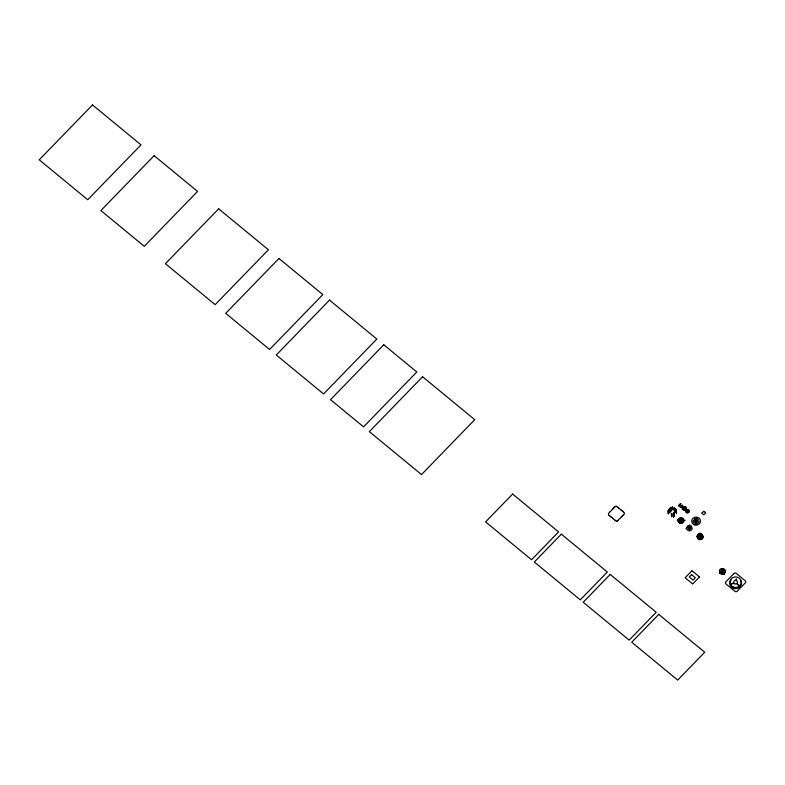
<?xml version="1.0" encoding="UTF-8"?>
<svg xmlns="http://www.w3.org/2000/svg" width="785" height="785" viewBox="0 0 785 785"><rect width="100%" height="100%" fill="white"/><g stroke="black" fill="none" stroke-linecap="round" stroke-linejoin="round"><path stroke-width="1.18" d="M698.081 536.341L698.189 536.204A1.806 1.668 -3.6 0 0 698.277 536.547M701.918 536.361L701.505 536.793L702.075 535.919M722.121 570.489C720.689 576.71 725.899 566.809 721.523 571.804M723.25 571.009L723.211 571.706M681.429 521.377L681.841 520.121L680.507 519.778M699.7 536.744L700.789 535.35M700.475 537.794L701.074 536.547M704.4 511.82L705.489 512.507M608.355 513.665L610.063 511.81M624.389 513.743L623.947 514.283M698.836 535.115L698.542 534.585M702.006 512.654C703.331 513.547 702.86 509.926 704.41 511.771M680.055 522.967L680.458 521.946M698.12 535.144L698.12 535.125A1.864 1.717 -3.6 0 1 698.218 534.791M680.35 519.876L680.556 521.377M698.571 537.038L698.984 537.421A1.442 1.335 -3.6 0 0 699.425 537.754L699.592 538.049M700.563 537.754C697.522 537.735 702.241 537.117 700.799 537.185M700.161 539.167L700.308 539.207A2.865 2.649 -3.6 0 0 702.967 536.469L702.958 536.44M698.66 536.518A1.442 1.335 -3.6 0 1 698.807 535.998L698.974 535.252M701.908 535.203L701.918 535.184A1.796 1.658 -3.6 0 1 701.859 535.556L700.74 536.754M679.967 519.385L679.211 518.61M701.79 513.204L703.478 514.587M702.516 535.213L702.506 535.076A2.865 2.649 -3.6 0 0 698.591 534.33L699.317 535.076M680.791 523.104L680.938 522.702M620.758 517.57L618.344 520.072M623.261 514.989L622.682 515.598M680.124 522.614L680.242 522.054M688.131 526.657L687.886 526.127M694.803 519.768L694.597 519.268M688.877 529.63L688.759 529.237A1.442 1.335 -3.6 0 1 688.288 528.894L687.964 528.06A1.442 1.335 -3.6 0 1 688.111 527.471L687.964 527.069M689.201 529.698L689.515 529.375A1.442 1.335 -3.6 0 0 690.064 529.227L690.761 528.511A1.442 1.335 -3.6 0 0 690.859 527.981L691.173 527.667M695.549 522.751L695.471 522.378A1.442 1.335 -3.6 0 1 694.961 522.005L694.646 521.103A1.442 1.335 -3.6 0 1 694.794 520.592L694.646 520.18M695.883 522.81L696.187 522.486A1.442 1.335 -3.6 0 0 696.746 522.339L697.414 521.701A1.442 1.335 -3.6 0 0 697.531 521.103L697.845 520.789M722.592 570.067L722.926 569.38L722.72 569.988M736.232 579.173L736.202 580.115M736.251 580.36L736.35 579.016M699.278 536.547L699.818 537.823M701.329 537.038L701.476 536.969A1.442 1.335 -3.6 0 0 701.554 536.518L701.712 536.214M615.155 506.56L615.832 506.256M610.122 511.751L612.555 509.239M613.242 508.533L613.811 507.944M677.798 520.592L677.936 520.092M696.913 536.587L697.051 536.086M703.164 537.028L703.311 536.528M705.744 512.929L705.156 513.547M699.926 538.108L700.907 537.401L700.348 537.892M699.258 536.587L699.298 537.068L700.877 535.154M701.682 535.576L702.271 535.341M617.559 521.014L616.961 521.152M613.88 507.856L614.439 507.306M622.633 515.637L622.093 516.206M699.553 534.595L699.759 534.408M700.043 537.951L700.181 537.853A1.442 1.335 -3.6 0 0 700.76 537.754L700.779 537.705M699.023 538.853L698.827 538.903A2.865 2.649 -3.6 0 1 697.482 535.517M719.59 573.021L720.905 571.814L720.512 572.471M719.639 573.168L720.954 571.971M730.815 585.365L731.237 584.639M731.797 583.667L733.455 582.961L733.308 583.549M731.905 583.962L733.553 583.255M622.014 516.285L620.827 517.511M699.082 536.086L698.925 536.283A1.423 1.315 -3.6 0 0 699.916 538.255L700.632 538.186A1.423 1.315 -3.6 0 0 701.407 536.361M682.607 519.65L683.46 519.415M683.284 520.239L683.117 520.357M612.604 509.19L613.183 508.592M614.478 507.257L615.057 506.659M618.266 520.151L617.677 520.749M623.889 514.352L623.319 514.931M700.848 537.146L700.367 537.431M720.463 572.324L720.905 571.814M723.113 571.843L722.504 572.255M670.262 511.643L670.125 508.14L670.302 511.673M678.976 505.216L680.055 504.107M679.153 505.314L680.183 504.255M681.36 507.139L682.391 506.08M681.488 507.287L682.567 506.178M684.903 508.003L683.313 509.553L682.361 508.768L683.902 507.179L686.208 509.082L685.03 510.299L683.725 509.22M704.567 514.165L703.694 514.764M698.218 534.683L699.513 533.388L698.375 534.801L699.052 535.478L698.375 534.801M699.033 534.624L698.64 535.988M698.856 535.89L700.691 533.888L701.191 534.33L699.356 536.302L698.984 535.802M698.522 536.606L699.533 537.077M700.75 534.879L701.24 535.036M700.014 536.695L700.652 536.135M700.612 536.606L701.741 535.674M685.276 577.613L691.82 570.872M692.821 583.824L699.356 577.083M724.319 573.943L723.544 572.304L724.663 573.963M724.545 574.08L724.133 572.795M737.351 584.295L737.351 583.677L738.665 584.943M738.44 585.178L738.538 584.648M616.156 506.119L616.725 506.433M616.922 506.58L618.138 507.581M736.016 580.458L736.536 580.174M681.478 521.348L680.556 521.338M700.161 537.558L699.631 537.254M615.715 520.897L615.293 520.396M697.747 520.484L697.315 520.445A1.442 1.335 -3.6 0 0 696.874 520.033L695.863 519.847A1.442 1.335 -3.6 0 0 695.324 520.033L694.872 519.945M691.065 527.373L690.614 527.284A1.442 1.335 -3.6 0 0 690.201 526.921L689.191 526.725A1.442 1.335 -3.6 0 0 688.651 526.921L688.2 526.833M722.112 570.548L722.602 570.548M699.798 537.794L698.65 536.783M616.784 521.161L616.019 520.975M679.27 505.589L680.33 505.53M681.213 505.864L682.263 505.805M686.934 510.544L686.384 510.574L686.914 510.593M687.66 512.595L688.386 512.546M701.015 534.919L701.8 535.311M699.759 535.105L700.514 535.056M700.269 535.272L701.515 535.262M700.357 536.184L699.523 535.694M698.267 535.547L698.326 535.586A1.894 1.747 -3.6 0 1 698.169 534.683M700.053 533.408L700.083 533.408A1.864 1.717 -3.6 0 1 700.485 533.525M620.974 509.916L621.592 510.427M612.477 518.08L611.868 517.59M696.118 518.208L696.609 518.345M681.017 517.59L681.517 517.757M695.579 523.987L696.069 524.115M689.446 525.096L689.937 525.224M680.477 523.369L680.978 523.536M700.132 533.584L700.632 533.712M700.632 533.751L700.171 534.222M688.896 530.866L689.397 531.003M699.592 539.364L700.083 539.491M699.592 539.403L700.083 539.53M679.349 519.768L678.711 519.12M701.083 535.527L701.986 534.663L700.554 533.417A1.894 1.747 -3.6 0 0 699.376 533.437M618.237 507.65L618.825 508.15M618.923 508.219L620.906 509.858M623.771 512.203L624.291 512.733M613.173 518.649L612.565 518.159M614.557 519.788L613.213 518.689M615.244 520.357L614.635 519.866M722.691 570.509L723.289 571.215M621.671 510.486L622.289 510.996M609.709 515.804L609.082 515.284M611.79 517.511L611.162 517.001M672.716 509.926L672.568 506.619M700.946 535.458L700.328 534.977M701.829 535.664L701.908 535.684A1.806 1.668 -3.6 0 0 701.849 535.341A1.894 1.747 -3.6 0 1 699.621 537.696M622.338 511.035L623.673 512.144M609.023 515.235L608.463 514.724M611.093 516.942L609.778 515.863M684.628 506.767L685.825 507.748M687.945 509.504L689.142 510.486M688.7 510.25L688.975 511.948L688.837 510.378M683.342 507.561L682.567 507.434L683.068 507.846M687.15 511.182L687.709 511.643M687.405 512.517L686.561 511.967M679.329 506.619L679.035 506.374A1.894 1.747 -3.6 0 1 678.927 505.295M682.361 509.112L683.549 510.093M685.678 511.84L686.875 512.821M674.443 511.349L674.158 507.866M674.501 508.15L674.806 511.653M675.483 512.203L675.247 508.719L675.404 512.154M675.826 512.487L675.6 509.004L675.748 512.438M700.642 535.429L702.192 536.597L701.005 537.813L698.817 536.126M700.505 535.812L701.123 536.322L700.505 535.841M698.63 534.34L699.307 534.899M698.277 535.762L699.484 536.822A1.864 1.717 -3.6 0 0 700.652 536.803A1.894 1.747 -3.6 0 1 699.563 536.783M698.336 536.292L699.288 537.077M699.533 537.646L698.287 536.567A1.894 1.747 -3.6 0 1 699.837 534.251L699.827 534.281A2.865 2.649 -3.6 0 0 697.522 538.029A2.865 2.649 -3.6 0 0 702.124 538.755A2.865 2.649 -3.6 0 0 701.397 534.497M685.992 528.629L686.237 528.393M723.427 572.422L724.025 572.913M737.125 583.912L738.312 584.884M692.105 570.862L699.347 576.818M685.295 577.878L692.537 583.844M698.091 536.312L699.141 536.597M701.486 538.049L701.898 538.785M701.947 539.285L701.28 538.274M676.238 509.573L676.513 513.125M738.675 585.953L739.117 586.709M738.342 585.993L738.891 586.944M723.544 572.304L724.427 573.825M676.454 513.115L676.287 509.573M739.058 585.826L739.588 586.994M738.832 586.061L739.362 587.229M684.942 519.935L685.001 520.583M679.81 522.996A2.865 2.649 -3.6 0 1 678.564 519.189A2.865 2.649 -3.6 0 0 679.81 522.957L679.82 523.379M677.543 519.758L677.308 520.269M675.944 509.288L676.15 512.723M675.885 509.298L676.091 512.723M674.56 508.15L674.757 511.584M674.217 507.866L674.413 511.3M673.864 512.86L674.089 516.294M673.805 512.87L674.03 516.294M673.236 513.508L673.461 516.942M673.187 513.508L673.412 516.942M671.293 510.603L671.067 507.169L671.224 510.525M671.46 513.341L671.666 516.775L671.401 513.419M670.753 507.493L670.979 510.927L670.694 507.493M670.665 511.251L670.439 507.816L670.616 511.251M669.811 508.464L670.037 511.889M669.762 508.464L669.988 511.889M669.134 509.112L669.36 512.536M668.349 513.832L668.133 510.476L668.29 513.832M700.789 536.312L700.819 536.812M700.24 535.468L700.298 536.518M699.729 533.721L699.788 534.781M699.857 536.018L699.886 536.538M688.298 510.799L688.327 511.339M680.997 506.08L681.046 507.061M680.487 504.333L680.546 505.314M740.569 580.576A5.76 5.309 -3.6 0 1 739.235 587.533A5.76 5.309 -3.6 0 1 731.6 587.209A5.76 5.309 -3.6 0 1 731.12 580.174M682.558 505.098A1.894 1.747 -3.6 0 1 682.616 506.099M681.409 507.336A1.894 1.747 -3.6 0 1 680.32 507.404M680.134 504.058A1.894 1.747 -3.6 0 1 681.223 503.99M685.874 507.826A1.894 1.747 -3.6 0 1 683.637 510.132M682.302 509.033A1.894 1.747 -3.6 0 1 684.54 506.727M689.201 510.564A1.894 1.747 -3.6 0 1 686.963 512.87M685.619 511.761A1.894 1.747 -3.6 0 1 687.856 509.455M692.272 527.942A2.865 2.649 -3.6 0 1 689.681 530.67M688.043 530.375A2.865 2.649 -3.6 0 1 686.787 526.98M687.905 525.803A2.865 2.649 -3.6 0 1 691.732 526.47M698.944 521.054A2.865 2.649 -3.6 0 1 696.364 523.791M694.715 523.497A2.865 2.649 -3.6 0 1 693.469 520.102M694.578 518.914A2.865 2.649 -3.6 0 1 698.405 519.591M701.407 539.305A2.885 2.659 -3.6 0 1 697.934 538.687M697.247 536.803A2.885 2.659 -3.6 0 1 698.807 534.585M701.702 534.722A2.885 2.659 -3.6 0 1 702.83 537.813M701.8 534.477A1.894 1.747 -3.6 0 1 701.859 535.478M683.843 520.278A2.865 2.649 -3.6 0 1 680.889 523.222M679.31 518.443A2.865 2.649 -3.6 0 1 683.529 519.327A2.865 2.649 -3.6 0 0 679.3 518.404M683.833 520.239A2.865 2.649 -3.6 0 1 680.88 523.183M690.378 528.011C688.259 531.141 688.18 525.116 690.378 528.011M697.051 521.132C694.774 524.223 695.078 518.139 697.051 521.132M92.493 104.915L39.25 159.806L87.753 199.753L141.006 144.862L92.493 104.915M154.125 155.665L100.882 210.566L144.293 246.313L197.535 191.412L154.125 155.665M218.662 208.81L165.409 263.701L215.168 304.668L268.411 249.777L218.662 208.81M278.969 258.471L225.727 313.372L269.589 349.492L322.831 294.591L278.969 258.471M329.523 300.105L276.281 354.997L323.587 393.952L376.829 339.061L329.523 300.105M383.777 344.772L330.524 399.673L363.563 426.873L416.806 371.982L383.777 344.772M422.595 376.741L369.342 431.632L421.496 474.582L474.739 419.681L422.595 376.741M512.615 494.04L485.591 521.897L531.563 559.744L558.577 531.887L512.615 494.04M561.344 534.163L534.33 562.021L580.292 599.868L607.305 572.02L561.344 534.163M610.22 574.414L583.206 602.272L629.168 640.118L656.191 612.271L610.22 574.414M682.724 508.906L682.94 509.426L682.724 508.906M685.256 506.531L684.353 507.463L685.099 508.081L686.011 507.149L685.256 506.531M691.565 574.63L689.299 576.965L693.067 580.076L695.343 577.731L691.565 574.63M658.752 614.38L631.739 642.238L677.7 680.085L704.714 652.227L658.752 614.38M733.975 573.482L725.85 581.862A1.59 1.472 -3.6 0 0 725.958 583.932L734.966 591.35A1.59 1.472 -3.6 0 0 737.213 591.223L745.338 582.843A1.59 1.472 -3.6 0 0 745.23 580.772L736.222 573.354A1.59 1.472 -3.6 0 0 733.975 573.482M699.572 534.919L698.513 534.977L699.582 534.958M687.513 510.711L686.924 510.23L687.474 510.75M675.11 511.869L674.904 508.435L675.051 511.869M673.775 516.618L673.55 513.184L673.726 516.618M669.105 512.86L668.879 509.426L669.046 512.86M721.052 573.776A2.885 2.659 -3.6 0 0 725.242 571.235A2.885 2.659 -3.6 0 0 720.797 569.115A2.885 2.659 -3.6 0 0 721.052 573.707A2.885 2.659 -3.6 0 0 725.232 571.166A2.885 2.659 -3.6 0 0 720.797 569.184A2.885 2.659 -3.6 0 0 721.052 573.776M732.964 586.974A5.76 5.309 -3.6 0 0 741.334 581.891A5.76 5.309 -3.6 0 0 732.454 577.789A5.76 5.309 -3.6 0 0 732.964 586.974M734.721 583.785A1.894 1.747 -3.6 0 0 737.478 582.117A1.894 1.747 -3.6 0 0 734.554 580.763A1.894 1.747 -3.6 0 0 734.721 583.785M694.087 524.802A4.406 4.062 -3.6 0 0 700.485 520.916A4.406 4.062 -3.6 0 0 693.695 517.776A4.406 4.062 -3.6 0 0 694.087 524.802M680.919 521.907A1.442 1.335 -3.6 0 0 682.42 520.357A1.442 1.335 -3.6 0 1 680.909 521.868M679.781 519.866A1.442 1.335 -3.6 0 0 680.477 521.829A1.442 1.335 -3.6 0 1 679.781 519.827M682.283 519.964A1.442 1.335 -3.6 0 0 680.085 519.552A1.442 1.335 -3.6 0 1 682.283 519.925"/></g></svg>
